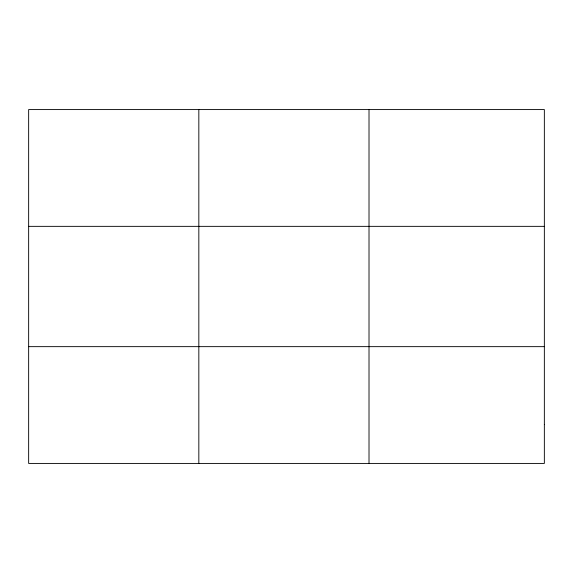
<?xml version="1.0" encoding="UTF-8"?>
<svg xmlns="http://www.w3.org/2000/svg" width="573" height="573" viewBox="0 0 573 573"><rect width="100%" height="100%" fill="white"/><g stroke="black" fill="none" stroke-linecap="round" stroke-linejoin="round"><path stroke-width="0.86" d="M198.831 463.421L198.831 109.579M369.012 463.421L369.012 109.579M28.65 226.349L544.35 226.349M28.65 346.651L544.35 346.651M544.35 424.5L544.35 463.421L28.65 463.421L28.65 109.579L544.35 109.579L544.35 424.5"/></g></svg>
